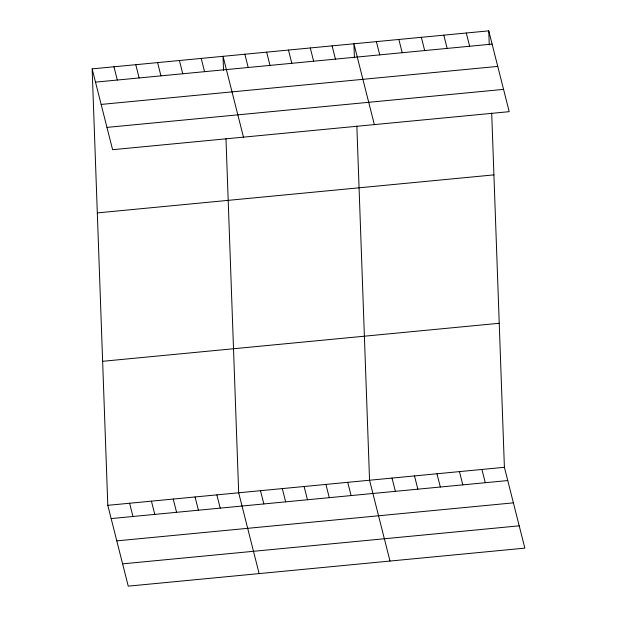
<?xml version="1.0" encoding="UTF-8"?>
<svg xmlns="http://www.w3.org/2000/svg" width="617" height="617" viewBox="0 0 617 617"><rect width="100%" height="100%" fill="white"/><g stroke="black" fill="none" stroke-linecap="round" stroke-linejoin="round"><path stroke-width="0.93" d="M92.149 68.873L488.757 30.85L509.202 111.669L112.602 149.7L92.149 68.873L107.798 505.331L128.243 586.15L524.851 548.127L504.397 467.3L491.703 113.15M95.504 82.13L492.104 44.1M101.142 104.427L497.749 66.397M106.957 127.395L503.565 89.372M97.316 212.904L493.916 174.881M102.63 361.3L499.238 323.277M107.798 505.331L504.397 467.3M111.153 518.581L507.752 480.558M116.79 540.878L513.398 502.855M122.606 563.853L519.206 525.831M466.282 33.002L469.63 46.26M443.808 35.161L447.155 48.411M421.334 37.313L424.681 50.563M398.86 39.473L402.207 52.723M376.385 41.624L379.733 54.874M481.923 469.46L485.278 482.71M374.357 124.603L353.911 43.776L354.413 57.805M459.449 471.612L462.804 484.869M332.093 45.866L335.447 59.124M436.975 473.771L440.33 487.021M310.282 47.964L313.637 61.214M414.501 475.923L417.856 489.173M288.471 50.054L291.818 63.304M392.026 478.075L395.381 491.333M266.652 52.144L270.007 65.394M390.006 561.054L369.552 480.234L356.857 126.084M244.841 54.234L248.196 67.484M347.741 482.324L351.096 495.574M243.476 137.151L223.03 56.324L223.531 70.353M325.93 484.414L329.285 497.664M201.219 58.414L204.566 71.672M304.112 486.504L307.467 499.762M179.4 60.512L182.755 73.762M282.301 488.595L285.656 501.852M157.59 62.602L160.944 75.852M260.49 490.692L263.845 503.942M135.779 64.692L139.126 77.943M259.125 573.602L238.679 492.782L225.976 138.632M113.96 66.783L117.315 80.033M216.86 494.873L220.215 508.123M195.049 496.963L198.404 510.213M173.238 499.053L176.585 512.311M151.42 501.143L154.774 514.401M129.609 503.241L132.964 516.491M488.757 30.85L489.258 44.879"/></g></svg>
